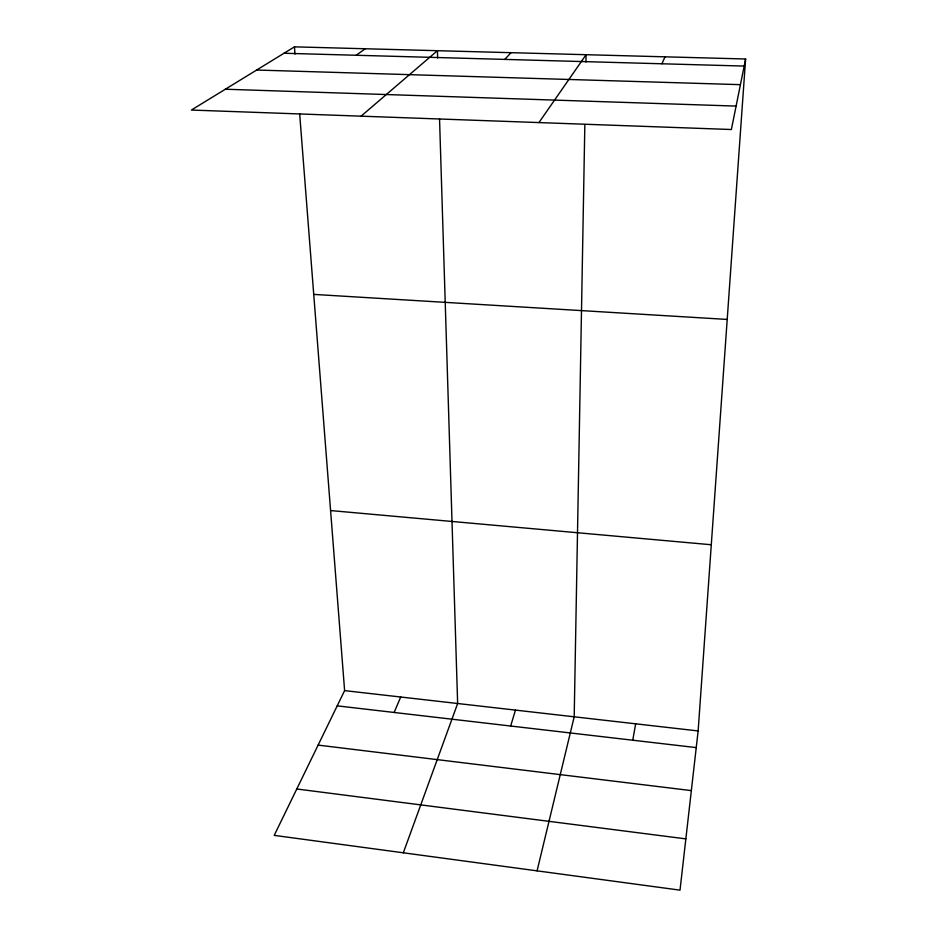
<?xml version="1.0" encoding="UTF-8"?>
<svg xmlns="http://www.w3.org/2000/svg" width="937" height="937" viewBox="0 0 937 937"><rect width="100%" height="100%" fill="white"/><g stroke="black" fill="none" stroke-linecap="round" stroke-linejoin="round"><path stroke-width="1.41" d="M584.84 124.68L574.194 716.805L537.077 870.848M585.965 61.983L586.093 54.697L538.939 122.571M299.653 113.74L344.617 690.616L274.225 835.371L680.016 890.15L698.135 730.942L745.606 58.996L294.441 46.85L191.394 110.051L731.375 129.517L745.606 58.996M632.756 740.218L635.661 723.821M510.653 726.023L515.467 710.105M403.32 852.799L457.643 703.511L439.547 119.104M394.137 712.471L400.708 697.011M661.897 63.775L665.024 56.817M504.762 59.406L511.028 52.683M361.085 116.165L437.427 50.703L437.649 57.977M356.13 55.271L365.243 48.759M283.993 53.257L744.177 66.07M256.644 70.029L740.429 84.658M225.349 89.226L736.095 106.092M313.743 294.394L727.206 319.435M330.585 510.56L711.288 544.748M344.617 690.616L698.135 730.942M337.215 705.854L696.238 747.597M318.123 745.102L691.342 790.605M296.783 788.989L685.849 838.884M294.441 46.85L295.003 54.123"/></g></svg>
